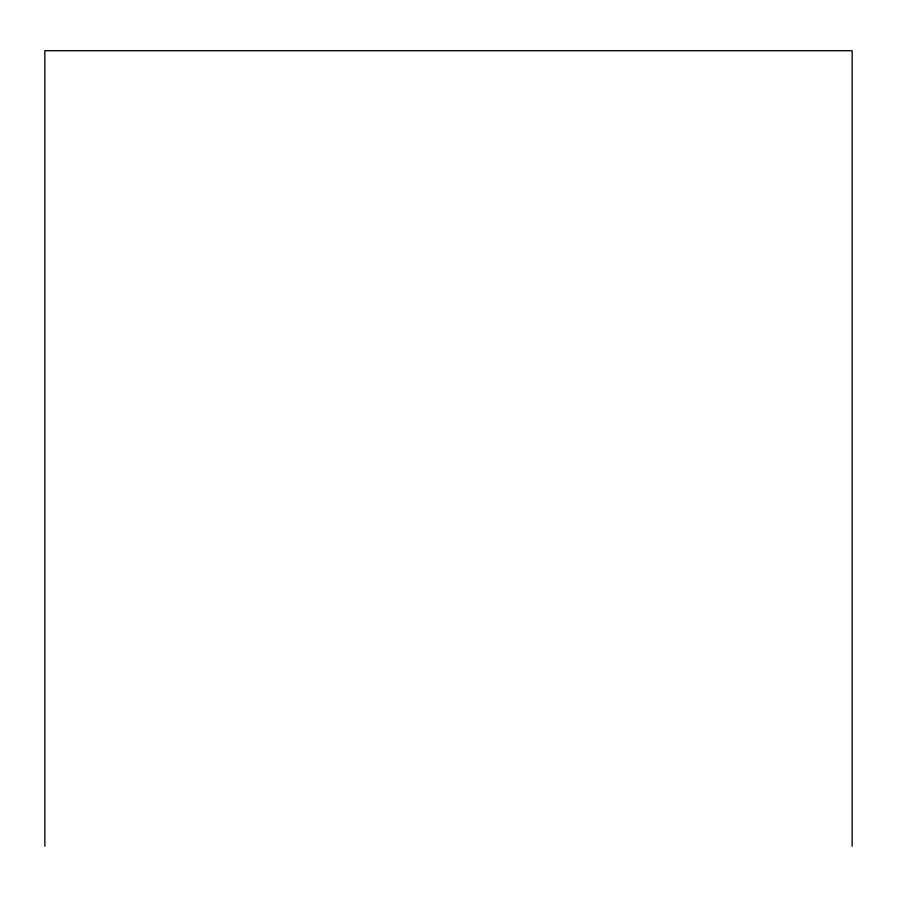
<?xml version="1.0" encoding="UTF-8"?>
<svg xmlns="http://www.w3.org/2000/svg" width="897" height="897" viewBox="0 0 897 897"><rect width="100%" height="100%" fill="white"/><g stroke="black" fill="none" stroke-linecap="round" stroke-linejoin="round"><path stroke-width="1.35" d="M852.15 846.275L852.15 50.725L44.85 50.725L44.85 846.275"/></g></svg>
